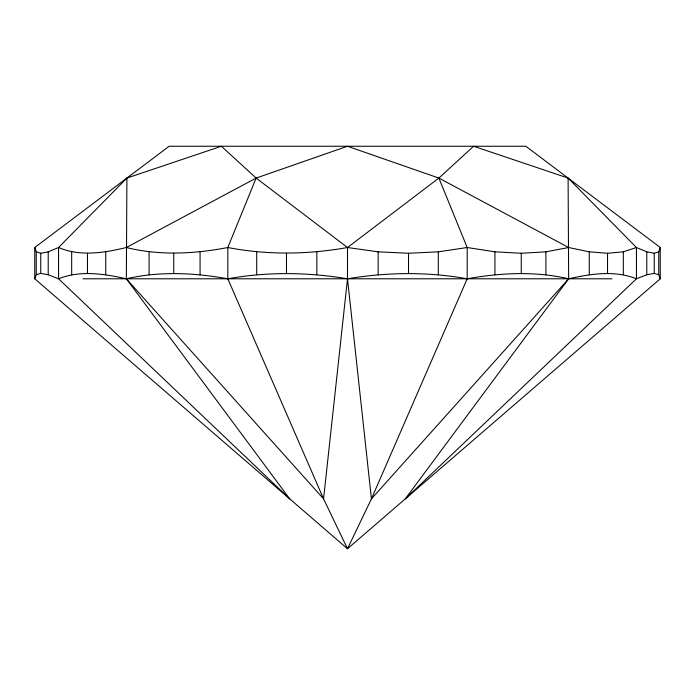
<?xml version="1.0" encoding="UTF-8"?>
<svg xmlns="http://www.w3.org/2000/svg" width="695" height="695" viewBox="0 0 695 695"><rect width="100%" height="100%" fill="white"/><g stroke="black" fill="none" stroke-linecap="round" stroke-linejoin="round"><path stroke-width="1.04" d="M34.75 278.791L36.253 274.751L40.762 273.404L48.216 274.751L58.554 278.791L289.711 498.871L126.351 278.791L126.907 178.068L221.375 146.254L256.125 178.068L347.5 247.516L378.158 251.825L408.512 253.267L438.284 251.825L467.188 247.516L494.927 251.825L521.259 253.267L545.905 251.825L568.649 247.516L589.256 251.825L607.543 253.267L623.319 251.825L636.446 247.516L646.784 251.825L654.238 253.267L658.747 251.825L660.25 247.516L525.863 146.254L169.137 146.254L34.75 247.516L34.75 278.791L347.5 548.746L660.25 278.791L660.25 247.516M568.093 178.068L568.649 278.791L405.289 498.871L636.446 278.791L636.446 247.516L568.093 178.068L473.625 146.254L438.875 178.068L347.5 247.516L347.5 278.791L323.566 498.871L347.5 548.746L371.434 498.871L467.188 278.791L467.188 247.516L438.875 178.068L347.5 146.254L256.125 178.068L126.351 247.516C104.302 252.806 80.133 256.82 58.554 247.516L48.216 251.825L40.762 253.267L36.253 251.825L34.75 247.516M256.125 178.068L227.812 247.516L227.812 278.791L323.566 498.871L126.351 278.791C104.233 273.847 80.246 270.06 58.554 278.791L58.554 247.516L126.907 178.068M660.25 278.791L658.747 274.751L654.238 273.404L646.784 274.751L636.446 278.791C614.754 270.06 590.767 273.847 568.649 278.791L371.434 498.871L347.5 278.791C307.937 272.153 267.34 271.641 227.812 278.791C194.357 272.77 159.685 271.041 126.351 278.791M126.351 247.516C159.624 255.777 194.4 253.944 227.812 247.516C267.297 255.152 307.989 254.596 347.5 247.516M568.649 278.791C535.315 271.041 500.643 272.77 467.188 278.791C427.66 271.641 387.063 272.153 347.5 278.791M83.035 278.791L611.965 278.791M438.875 178.068L568.649 247.516M658.747 251.825L658.747 274.751M654.238 253.267L654.238 273.404M646.784 251.825L646.784 274.751M623.319 251.825L623.319 274.751M607.543 253.267L607.543 273.404M589.256 251.825L589.256 274.751M545.905 251.825L545.905 274.751M521.259 253.267L521.259 273.404M494.927 251.825L494.927 274.751M438.284 251.825L438.284 274.751M408.512 253.267L408.512 273.404M378.158 251.825L378.158 274.751M316.842 251.825L316.842 274.751M286.488 253.267L286.488 273.404M256.716 251.825L256.716 274.751M200.073 251.825L200.073 274.751M173.741 253.267L173.741 273.404M149.095 251.825L149.095 274.751M105.744 251.825L105.744 274.751M87.457 253.267L87.457 273.404M71.681 251.825L71.681 274.751M48.216 251.825L48.216 274.751M40.762 253.267L40.762 273.404M36.253 251.825L36.253 274.751"/></g></svg>
